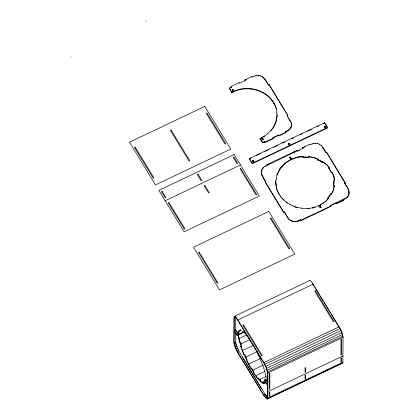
<?xml version="1.0" encoding="UTF-8"?>
<svg xmlns="http://www.w3.org/2000/svg" width="420" height="420" viewBox="0 0 420 420"><rect width="100%" height="100%" fill="white"/><g stroke="black" fill="none" stroke-linecap="round" stroke-linejoin="round"><path stroke-width="0.63" d="M70.828 57.173L70.833 56.805M146.118 21.368L146.118 21M234.029 91.25C249.638 83.937 271.341 91.345 276.302 108.602L276.302 108.969C271.299 91.791 249.659 84.247 234.029 91.623L232.785 89.208L232.087 89.539L233.336 91.954L231.945 92.61L229.404 88.442L229.404 88.074L231.488 87.082L231.116 86.473L239.216 82.619L239.589 83.233L245.375 80.483L245.002 79.868L251.947 76.566L252.32 77.18C259.591 72.476 265.676 77.816 268.349 84.866L268.349 85.234L264.726 79.291L262.043 76.424M231.116 86.473L231.488 87.455L231.488 87.082M231.945 92.61L229.404 88.074M233.336 91.954L232.087 89.539M234.029 91.623L232.785 89.208M233.982 91.539L233.982 91.172M234.161 342.878L234.245 318.014L234.738 317.053L236.087 317.93L237.872 320.381L263.828 362.959L266.369 368.188L267.43 372.451L267.341 397.315L266.852 398.276L265.503 397.399L263.718 394.947L236.859 350.774L234.276 343.959L234.161 342.878L235.924 342.038M235.583 332.435L235.662 343.298L238.25 350.112L265.104 394.291L267.656 397.409M235.589 330.53L235.636 317.357M236.885 332.152L236.885 331.784M244.403 332.01L237.122 335.48L234.203 330.325L235.594 329.663L238.135 333.832L238.828 333.501L239.269 330.855L240.691 329.81L238.576 331.186L238.135 333.832M239.216 82.987L239.216 82.619M238.513 334.451C239.279 344.993 244.046 354.753 248.588 364.124C252.898 370.813 256.232 379.921 264.043 383.14L265.913 382.253M240.539 89.439L240.539 89.072M242.771 358.019L242.771 357.651M245.375 80.483L245.375 80.85L245.002 79.868M245.537 88.993L245.537 88.625M248.257 88.751L248.257 88.379M252.378 160.534L253.67 163.028L252.284 163.684L249.365 158.529L324.655 122.729L327.569 127.517L327.569 127.885L326.183 128.546L324.891 126.053L324.193 126.383L325.484 128.877L290.272 145.619L288.981 143.131L288.288 143.462L289.58 145.95L254.368 162.697L253.071 160.204L252.378 160.902L253.071 160.577M250.955 89.135L250.955 88.767M250.756 157.873L250.756 158.24L249.365 158.902M251.947 76.933L251.947 76.566M252.284 163.684L249.365 158.529M254.41 76.55L254.41 76.183M254.368 162.697L253.071 160.204M255.911 89.849L255.917 89.481M256.2 75.952L256.2 75.584M258.211 75.773L258.211 75.406M261.434 137.681L262.684 140.096L261.434 137.681L260.048 138.343L260.048 138.71L262.589 142.879L264.668 141.892L264.673 141.519L262.589 142.511L262.589 142.879M260.201 76.057L260.201 75.689M260.5 91.67L260.5 91.303M261.266 171.98L262.148 175.34L265.771 181.65C262.048 177.44 258.31 169.528 265.24 166.226L302.978 148.276L302.605 147.667L309.545 144.365L309.918 144.974C317.189 140.275 323.279 145.614 325.952 152.665L326.644 152.334L345.356 183.031L344.663 183.729C349.676 189.252 351.697 197.001 343.103 199.784L343.476 200.393L336.53 203.695L336.157 202.713L336.53 203.695M261.471 174.127L261.471 173.759M261.266 172.352L261.587 170.221M262.132 137.351L263.377 139.766L262.132 137.351C270.48 133.198 276.554 124.84 277.09 115.421L275.851 122.561L273.793 126.609L273.798 126.242M262.148 175.707L262.148 175.34M261.482 388.348L261.482 388.715L252.294 373.648M261.587 170.588L262.416 168.593M262.988 92.663L262.993 92.295M263.608 77.92L263.608 77.548M263.975 142.217L263.975 141.85M264.726 79.291L264.726 78.923M265.109 94.19L265.109 93.823M285.878 132.599L285.5 131.985C288.593 130.898 291.669 128.425 291.569 124.861C291.454 128.284 288.472 130.541 285.5 131.612L285.878 132.599L278.933 135.902L278.56 134.915L272.774 137.666L273.147 138.653L265.046 142.501L264.673 141.519M265.771 181.283L265.078 181.981L283.789 212.678L284.487 211.979L283.789 212.678M267.382 385.13L264.469 380.342L264.469 379.974L265.855 379.312M265.24 166.593L265.24 166.226M267.33 165.596L266.957 164.614L296.814 150.418L297.192 151.032M267.776 134.122L267.776 133.754M267.178 399L267.719 397.95L267.803 373.039L266.637 368.361L263.855 362.633L236.875 318.496A8.526 1.906 64.6 0 0 234.003 316.627L233.788 342.29L234.953 346.962L237.736 352.695L263.739 395.356L265.692 398.029L267.178 399L342.872 362.896L343.088 337.239L341.922 332.561L339.139 326.828L312.16 282.697A8.526 1.906 64.6 0 0 309.293 280.822M269.005 96.999L269.005 96.632M268.349 84.866L269.047 84.536L284.356 110.019M270.947 130.683L270.953 130.316M271.945 100.601L271.945 100.233M272.675 128.441L271.383 130.216M273.483 102.485L273.488 102.118L274.517 104.822M275.851 122.561L275.856 122.189M279.29 194.649L279.29 195.022L276.528 188.612L275.746 181.419C275.378 202.445 301.208 214.294 318.806 205.59L320.281 207.527L320.98 207.197L319.73 205.149L325.374 201.553L328.55 198.114L327.941 197.673L329.6 195.872L330.677 193.751L331.396 194.04L331.396 194.408L333.16 190.937M276.019 184.191L276.024 183.823M276.176 179.403L276.181 179.035M276.654 118.178L276.654 117.81M276.812 113.389L276.817 113.022M290.934 159.38L285.059 163.086L280.161 168.399L276.98 175.019C279.547 168.478 284.403 163.034 290.703 159.863L290.934 159.38L289.69 157.332L290.383 157.007L291.627 159.422L298.137 157.238L303.135 156.791L303.135 156.424L298.137 156.87L291.632 159.049M278.318 192.759L278.318 192.392M278.933 135.902L278.56 134.915M279.038 170.972L280.166 168.404L281.883 166.53L281.883 166.898M280.161 168.772L280.166 168.404M280.891 196.613L280.885 196.98L280.088 195.998M283.831 200.582L283.831 200.214M285.059 163.459L285.059 163.086M285.5 131.985L285.5 131.612M287.595 130.988L287.595 130.62M287.721 117.012L287.06 115.93L287.758 115.232L269.047 84.536M287.721 203.39L287.726 203.023M288.11 217.922C290.766 222.075 296.683 222.243 300.515 219.665L300.515 220.033C296.683 222.611 290.766 222.448 288.104 218.29L284.487 211.979M289.144 130.001L289.149 129.628M289.228 219.66L289.228 219.292M290.934 159.752L289.69 157.332M289.842 204.918L289.842 204.55M290.272 145.619L288.981 143.131M290.419 128.62L290.419 128.247M291.627 159.422L290.383 157.007M287.758 115.232L287.065 115.563L290.682 121.873L288.377 118.094M290.703 159.863L290.703 159.49M290.792 220.789L290.792 220.421M291.249 126.992L291.249 126.62M290.687 121.506L291.365 123.454L290.913 122.398M292.336 205.91L292.336 205.543M292.63 221.524L292.635 221.151M294.625 221.807L294.625 221.44M296.814 150.785L296.814 150.418M296.635 221.629L296.635 221.261M296.919 207.365L296.919 207.732L294.053 206.593M298.137 157.238L298.137 156.87M298.421 221.03L298.426 220.658M345.356 183.031L344.663 183.362C348.332 187.514 352.023 195.206 345.193 198.418L330.372 205.464L330.745 206.451L300.888 220.647L300.515 219.665M301.88 208.446L301.88 208.073M302.605 147.667L302.6 148.034L304.915 146.932M302.978 148.649L302.978 148.276M303.214 157.484L303.219 157.117L305.834 156.881L308.427 157.253L308.427 157.621L305.834 157.248L303.214 157.484L303.135 156.424M305.834 157.248L305.834 156.881M307.298 208.588L307.298 208.22M308.427 157.621L308.553 156.566L313.514 157.279L318.098 159.101L317.772 160.104L320.171 161.059L322.214 162.529L322.712 161.621L326.608 164.425L329.548 168.032L328.907 168.809L330.445 170.693L331.38 172.867L332.115 172.615L332.12 172.247L331.38 172.494L331.38 172.867M309.545 144.732L309.545 144.365M312.013 144.349L312.013 143.981M312.296 207.774L312.296 208.142L315.252 207.149M318.098 159.469L313.514 157.647L313.514 157.279M313.798 143.75L313.803 143.383M315.808 143.572L315.808 143.204M317.798 143.855L317.804 143.488M317.772 160.104L318.098 159.101M318.806 205.59L318.806 205.958L319.037 205.48M319.641 144.59L319.641 144.218M319.709 206.95L319.709 206.582M319.73 205.149L320.975 207.564L320.98 207.197M320.171 161.059L320.177 160.687L317.777 159.737M321.206 145.719L321.206 145.346M322.214 162.529L322.712 161.621M323.264 123.386L323.264 123.758L324.649 123.097L324.655 122.729M325.484 128.877L324.193 126.383M325.374 201.553L325.374 201.92L328.55 198.114M326.183 128.546L324.891 126.053M328.907 168.809L329.548 168.399L326.608 164.425M326.644 152.334L329.705 157.726M328.55 198.482L327.941 197.673M327.936 198.041L329.6 195.872M330.445 170.693L328.907 168.436M330.745 206.451L330.372 205.464M330.677 193.751L329.6 196.24M334.257 185.603L333.454 190.36L334.252 185.976L334.257 185.603L333.475 185.493L333.895 183.199L333.627 180.889L334.415 180.821L333.905 176.4L332.12 172.247M334.252 185.976L333.475 185.861L333.475 185.493M333.627 180.889L333.895 183.572L333.475 185.861M333.895 183.572L333.895 183.199M334.415 180.821L334.415 181.188L333.905 176.4M343.103 199.784L343.103 199.411L343.476 200.393M344.663 183.729L344.663 183.362M345.193 198.786L345.193 198.418M346.747 197.799L346.747 197.426M348.022 196.413L348.022 196.046M348.285 189.672L348.285 189.304M348.847 194.791L348.847 194.418M348.962 191.252L348.968 190.885M349.167 193.027L349.172 192.659M275.741 181.786L276.98 174.652M308.427 157.253L308.553 156.566M272.958 128.263L273.514 127.16M331.396 194.04L333.454 189.987M262.411 168.966L263.687 167.58M264.043 383.14L265.424 382.127M265.792 382.82L264.868 383.497L264.526 382.788L265.22 382.457L264.736 382.814L263.975 382.541L263.282 382.872L263.576 383.586L262.117 383.066L260.222 381.397L259.996 380.73L260.689 380.399L258.541 378.105L257.849 378.436L257.99 379.013L253.423 372.729L253.376 372.283L254.069 371.952L251.596 367.894L250.85 368.508L246.288 359.814L247.128 359.378L244.991 354.643L244.067 354.889L242.177 350.359L240.734 346.112L241.033 346.374L241.726 346.043L240.497 341.901L239.804 342.232L239.458 341.806L238.14 334.257M239.495 330.508L239.999 330.146C245.212 331.695 247.947 337.144 250.945 341.276M263.156 137.067L264.695 136.085M320.245 205.191L321.269 204.54M322.807 203.558L323.836 202.902M245.002 80.236L246.74 79.412M229.404 88.442L230.969 87.701M232.087 89.906L232.78 89.576M231.945 92.242L233.336 91.581M262.684 139.729L263.377 139.398M278.56 135.287L272.769 138.038L273.147 138.653M265.046 142.133L273.147 138.28M278.933 135.529L285.878 132.227M256.058 155.715L260.185 153.752M264.899 151.51L269.026 149.546M273.745 147.304L277.872 145.346M282.587 143.099L284.944 141.981M291.428 138.894L293.785 137.776M300.274 134.689L302.631 133.571M307.346 131.329L311.472 129.365M317.368 126.562L318.549 126M165.17 200.744L240.46 164.939M288.981 143.498L288.283 143.829L289.58 145.95M324.193 126.751L324.886 126.42M252.284 163.317L253.675 162.655M254.368 162.325L289.58 145.583M290.272 145.252L325.49 128.504M326.183 128.173L327.569 127.517M266.957 164.987L270.469 163.312M292.719 152.733L295.06 151.62M297.769 151.121L299.502 150.297M289.69 157.705L290.383 157.374M330.372 205.837L336.157 203.081M300.888 220.28L330.745 206.078M336.536 203.327L343.476 200.025M234.413 316.328L309.697 280.523M234.371 317.32L235.547 316.764M234.245 318.014L236.014 317.173M237.851 319.972L313.136 284.167M238.576 331.186L239.269 330.855M238.135 333.706L238.828 333.38M237.122 335.108L243.815 331.926M238.917 338.641L246.582 334.997M234.276 343.959L236.04 343.119M234.638 345.434L236.402 344.594M240.277 344.153L249.79 339.628M235.221 347.141L236.985 346.3M235.977 348.962L237.741 348.122M236.859 350.774L238.623 349.933M237.762 352.37L238.938 351.808M242.445 350.532L253.649 345.203M245.28 357.346L257.145 351.703M248.588 364.124L260.379 358.517M263.855 362.633L339.139 326.828M264.826 364.355L340.116 328.55M252.137 370.414L263.408 365.054M265.802 366.356L341.087 330.55M266.637 368.361L341.922 332.561M255.691 375.779L264.532 371.574M267.278 370.246L342.562 334.441M267.677 371.868L342.967 336.068M267.803 373.039L343.088 337.239M259.003 379.858L266.165 376.451M264.469 380.342L265.855 379.68M261.854 382.368L265.393 380.688M267.74 391.724L343.024 355.919M263.718 394.947L265.482 394.112M264.616 396.307L266.38 395.472M265.503 397.399L267.267 396.559M266.264 398.071L267.44 397.509M267.719 397.95L343.004 362.145M267.587 398.701L342.872 362.896M307.923 208.53L309.173 208.42M308.553 156.933L313.514 157.647M322.707 161.989L326.603 164.797M320.177 160.687L322.214 162.157M285.779 201.989L286.75 202.687M281.988 198.329L283.091 199.684M312.26 283.217L312.858 284.125M324.975 123.627L327.569 127.885M330.388 158.839L345.356 183.398M322.329 147.089L325.621 152.492M285.033 111.137L286.057 112.812M286.734 113.925L287.758 115.6M319.037 205.847L320.281 207.895M264.668 141.892L265.046 142.501M260.048 138.343L262.589 142.511M266.957 164.614L267.335 165.228M300.515 220.033L300.888 220.647M284.482 212.347L288.104 218.29M265.078 181.613L283.789 212.31M252.703 161.438L253.67 163.028M313.157 284.576L314.181 286.256M314.869 287.375L319.646 295.223M320.329 296.342L323.405 301.387M324.088 302.505L328.87 310.349M329.553 311.472L330.577 313.152M331.259 314.27L340.678 330.11M267.482 381.974L266.233 379.932L265.813 375.869L264.416 370.204L262.185 363.652L256.153 350.243M235.594 330.031L237.82 333.69M266.233 380.3L267.167 381.832M264.469 379.974L267.388 384.757M234.203 330.692L237.122 335.48M243.112 358.575L251.617 372.53M252.872 344.358L253.517 345.497M254.105 346.542L255.88 349.681M332.115 172.615L333.905 176.768M330.445 170.321L331.38 172.494M340.898 330.566L341.465 331.931M341.654 332.388L342.599 335.564M291.365 123.086L291.569 125.228M276.302 108.602L277.09 115.794M269.12 392.464L269.11 396.155L269.803 395.824L269.819 392.133L269.12 392.464M269.189 373.517L269.131 389.387L269.829 389.056L269.881 373.186L269.189 373.517M305.03 375.385L305.014 379.076L305.713 378.745L305.723 375.055L305.03 375.385M305.056 368.004L305.041 372.309L305.734 371.983L305.75 367.673L305.056 368.004M340.935 358.312L340.925 362.003L341.618 361.673L341.633 357.982L340.935 358.312M341.003 339.365L340.945 355.236L341.644 354.905L341.696 339.034L341.003 339.365M204.776 106.407L129.491 142.212L155.5 184.874L230.785 149.069L204.776 106.407M135.224 147.2L134.526 147.53L153.242 178.227L153.935 177.902L135.224 147.2M171.129 130.127L170.436 130.457L189.147 161.154L189.84 160.823L171.129 130.127M207.039 113.048L206.341 113.379L225.057 144.076L225.75 143.745L207.039 113.048M234.145 154.581L158.86 190.386L184.112 231.819L259.403 196.014L234.145 154.581M162.094 191.284L161.401 191.615L165.139 197.752L165.837 197.421L162.094 191.284M197.999 174.206L197.305 174.536L201.049 180.679L201.742 180.348L197.999 174.206M233.909 157.133L233.216 157.463L236.953 163.601L237.652 163.27L233.909 157.133M168.956 202.54L168.257 202.871L184.354 229.268L185.047 228.937L168.956 202.54M204.86 185.462L204.167 185.792L208.535 192.953L209.228 192.623L204.86 185.462M240.77 168.389L240.072 168.714L256.168 195.116L256.861 194.785L240.77 168.389M268.79 211.412L193.499 247.217L219.508 289.879L294.793 254.079L268.79 211.412M199.232 252.21L198.539 252.541L217.25 283.238L217.943 282.907L199.232 252.21M271.047 218.059L270.354 218.39L289.065 249.086L289.758 248.756L271.047 218.059M243.579 324.959L242.886 325.29L261.597 355.987L262.29 355.656L243.579 324.959M315.394 290.808L314.701 291.139L333.412 321.836L334.105 321.505L315.394 290.808"/></g></svg>
